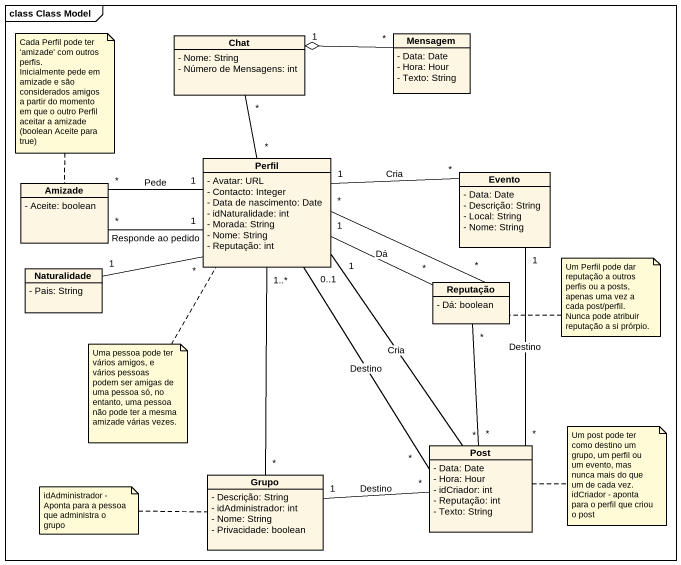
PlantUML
@startuml
mainframe class Class Model
hide circle
hide empty members
skinparam classAttributeIconSize 0
class Chat {
  - Nome: String
  - Número de Mensagens: int
}
class Mensagem {
  - Data: Date
  - Hora: Hour
  - Texto: String
}
class Perfil {
  - Avatar: URL
  - Contacto: Integer
  - Data de nascimento: Date
  - idNaturalidade: int
  - Morada: String
  - Nome: String
  - Reputação: int
}
class Evento {
  - Data: Date
  - Descrição: String
  - Local: String
  - Nome: String
}
class Amizade {
  - Aceite: boolean
}
class Naturalidade {
  - Pais: String
}
class Reputação {
  - Dá: boolean
}
class Post {
  - Data: Date
  - Hora: Hour
  - idCriador: int
  - Reputação: int
  - Texto: String
}
class Grupo {
  - Descrição: String
  - idAdministrador: int
  - Nome: String
  - Privacidade: boolean
}
Chat "*" -- "*" Perfil
Mensagem "*" -left-o "1" Chat
Perfil "1" -right- "*" Evento : Cria
Perfil "1" -left- "*" Amizade : Pede
Perfil "1" -left- "*" Amizade : Responde ao pedido
Perfil "1..*" -- "*" Grupo
Naturalidade "1" -right- "*" Perfil
Reputação "*" -left- "1" Perfil : Dá
Reputação "*" -left- "*" Perfil
Reputação "*" -- "*" Post
Post "*" -up- "1" Perfil : Cria
Post "*" -up- "0..1" Perfil : Destino
Post "*" -up- "1" Evento : Destino
Grupo "1" -right- "*" Post : Destino
note top of Amizade
  Cada Perfil pode ter 'amizade' com outros perfis.
  Inicialmente pede em amizade e são considerados amigos a partir do momento em que o outro Perfil aceitar a amizade (boolean Aceite para true)
end note
note right of Reputação : Um Perfil pode dar reputação a outros perfis ou a posts, apenas uma vez a cada post/perfil. Nunca pode atribuir reputação a si prórpio.
note bottom of Perfil : Uma pessoa pode ter vários amigos, e vários pessoas podem ser amigas de uma pessoa só, no entanto, uma pessoa não pode ter a mesma amizade várias vezes.
note right of Post
  Um post pode ter como destino um grupo, um perfil ou um evento, mas nunca mais do que um de cada vez.
  idCriador - aponta para o perfil que criou o post
end note
note left of Grupo : idAdministrador - Aponta para a pessoa que administra o grupo
@enduml
